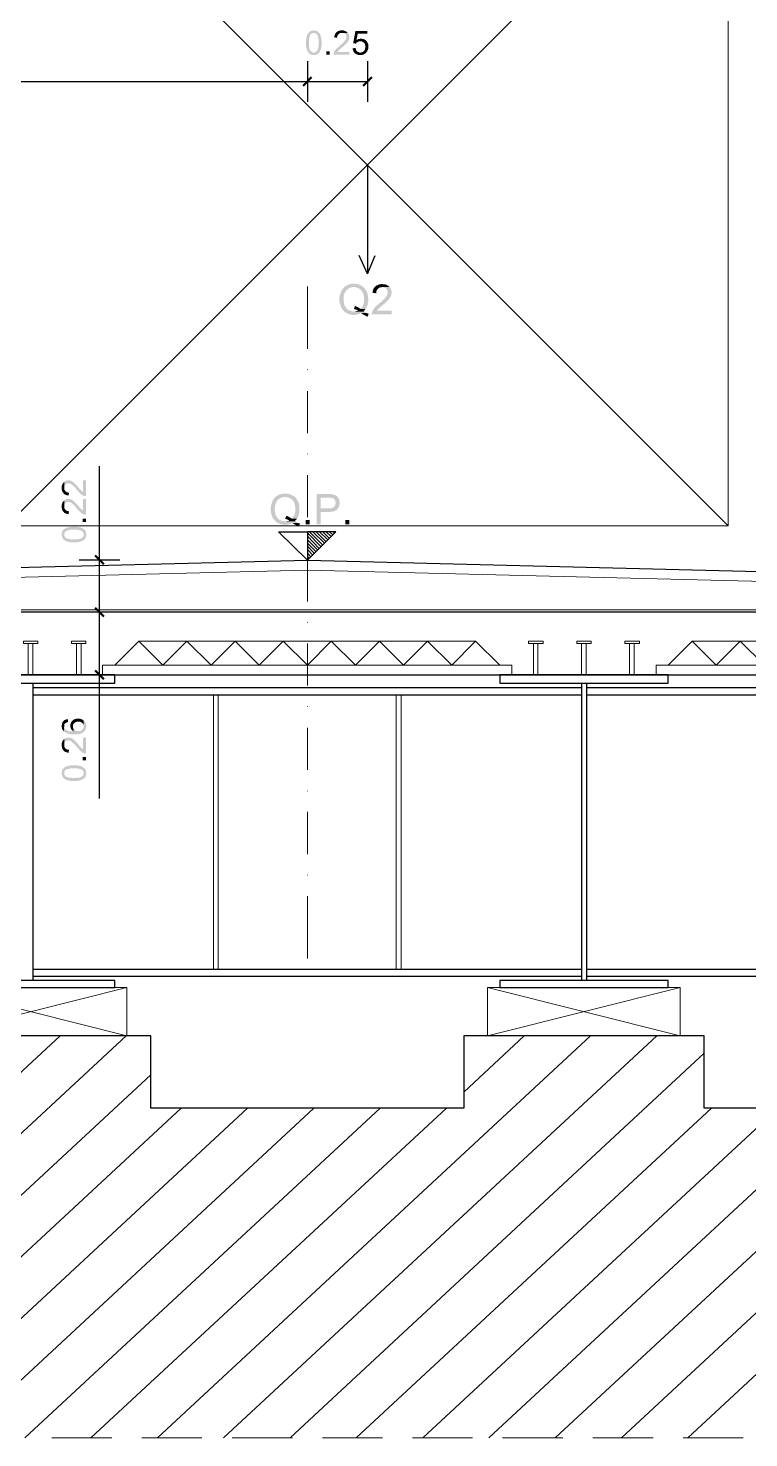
# Model space of a CAD drawing. Header units: millimetres. Extents: x 0.3 to 47.5, y 0.1 to 28.
# Drawn here: x 29.3 to 31.658, y 7.17 to 11.783 of the extents above; entities that cross this region are included whole.
import ezdxf

# ---------------------------------------------------------------- set-up
doc = ezdxf.new("R2010")
doc.units = ezdxf.units.MM
doc.layers.add('PDF _Geometria', color=7, linetype='Continuous')
doc.layers.add('PDF _Riempimenti solidi', color=7, linetype='Continuous')

msp = doc.modelspace()

# ---------------------------------------------------------------- hatches: boundary and pattern name
at = {"layer": 'PDF _Riempimenti solidi', "transparency": 33554559}
for points in [[(30.2167, 11.7674), (30.2158, 11.7657), (30.2142, 11.7641), (30.2133, 11.7624), (30.2125, 11.7599), (30.2117, 11.7582), (30.2117, 11.7574), (30.2108, 11.7557), (30.2108, 11.7541), (30.21, 11.7516), (30.21, 11.7499), (30.2092, 11.7474), (30.2092, 11.7382), (30.2083, 11.7357), (30.2083, 11.7341), (30.2092, 11.7316), (30.2092, 11.7232), (30.21, 11.7216), (30.21, 11.7191), (30.2108, 11.7166), (30.2108, 11.7149), (30.2117, 11.7132), (30.2125, 11.7107), (30.2133, 11.7091), (30.2142, 11.7074), (30.215, 11.7057), (30.2158, 11.7049), (30.2167, 11.7032), (30.2175, 11.7024), (30.2342, 11.7032), (30.2317, 11.7032), (30.2283, 11.7049), (30.2267, 11.7066), (30.225, 11.7074), (30.2233, 11.7099), (30.2225, 11.7107), (30.2208, 11.7141), (30.2208, 11.7157), (30.22, 11.7174), (30.22, 11.7191), (30.2192, 11.7216), (30.2192, 11.7291), (30.2183, 11.7324), (30.2183, 11.7399), (30.2192, 11.7432), (30.2192, 11.7482), (30.22, 11.7499), (30.22, 11.7524), (30.2208, 11.7541), (30.2208, 11.7566), (30.2217, 11.7582), (30.2225, 11.7591), (30.2225, 11.7607), (30.2233, 11.7624), (30.225, 11.7632), (30.2267, 11.7649), (30.2283, 11.7666), (30.23, 11.7666), (30.2325, 11.7674), (30.2342, 11.7674)], [(30.2342, 11.7757), (30.2317, 11.7757), (30.23, 11.7749), (30.2275, 11.7749), (30.2258, 11.7741), (30.2233, 11.7732), (30.2217, 11.7724), (30.22, 11.7707), (30.2183, 11.7691), (30.2167, 11.7674), (30.2375, 11.7674), (30.2392, 11.7666), (30.2408, 11.7657), (30.2425, 11.7649), (30.2442, 11.7632), (30.2458, 11.7616), (30.2458, 11.7607), (30.2467, 11.7599), (30.2475, 11.7582), (30.2475, 11.7566), (30.2483, 11.7549), (30.2483, 11.7532), (30.2492, 11.7516), (30.2492, 11.7491), (30.25, 11.7466), (30.25, 11.7232), (30.2492, 11.7216), (30.2492, 11.7191), (30.2483, 11.7174), (30.2483, 11.7149), (30.2475, 11.7132), (30.2467, 11.7124), (30.2467, 11.7107), (30.2458, 11.7099), (30.245, 11.7091), (30.2417, 11.7057), (30.2383, 11.7041), (30.2367, 11.7032), (30.2342, 11.7032), (30.2175, 11.7024), (30.2192, 11.7007), (30.22, 11.6999), (30.2217, 11.6982), (30.2242, 11.6974), (30.2258, 11.6966), (30.2275, 11.6957), (30.23, 11.6957), (30.2317, 11.6949), (30.235, 11.6949), (30.2367, 11.6957), (30.2417, 11.6957), (30.2433, 11.6966), (30.245, 11.6974), (30.2475, 11.6991), (30.2483, 11.6999), (30.2492, 11.6999), (30.2508, 11.7016), (30.2517, 11.7032), (30.2533, 11.7049), (30.2542, 11.7066), (30.2558, 11.7091), (30.2567, 11.7107), (30.2575, 11.7132), (30.2575, 11.7149), (30.2583, 11.7174), (30.2592, 11.7191), (30.2592, 11.7232), (30.26, 11.7257), (30.26, 11.7441), (30.2592, 11.7466), (30.2592, 11.7507), (30.2583, 11.7524), (30.2583, 11.7541), (30.2575, 11.7557), (30.2567, 11.7582), (30.2567, 11.7599), (30.255, 11.7624), (30.2542, 11.7641), (30.2533, 11.7657), (30.2525, 11.7674), (30.2492, 11.7707), (30.2475, 11.7724), (30.2458, 11.7732), (30.245, 11.7732), (30.2433, 11.7741), (30.2408, 11.7749), (30.2392, 11.7749), (30.2367, 11.7757)], [(30.3458, 11.7674), (30.3267, 11.7674), (30.33, 11.7674), (30.3317, 11.7666), (30.3333, 11.7657), (30.3358, 11.7649), (30.3367, 11.7641), (30.3375, 11.7632), (30.3383, 11.7616), (30.34, 11.7599), (30.3408, 11.7582), (30.3408, 11.7507), (30.34, 11.7482), (30.3392, 11.7466), (30.3383, 11.7441), (30.3367, 11.7424), (30.3358, 11.7416), (30.335, 11.7399), (30.3333, 11.7391), (30.3325, 11.7374), (30.3308, 11.7357), (30.3292, 11.7341), (30.3275, 11.7324), (30.3258, 11.7307), (30.3233, 11.7291), (30.3217, 11.7274), (30.3192, 11.7257), (30.3175, 11.7241), (30.3158, 11.7224), (30.3142, 11.7207), (30.3125, 11.7191), (30.3108, 11.7182), (30.3075, 11.7149), (30.3067, 11.7141), (30.3058, 11.7124), (30.3042, 11.7107), (30.3033, 11.7091), (30.3017, 11.7074), (30.3008, 11.7049), (30.3, 11.7032), (30.2992, 11.7007), (30.2992, 11.6966), (30.3508, 11.6966), (30.3508, 11.7057), (30.3125, 11.7057), (30.3142, 11.7074), (30.315, 11.7091), (30.3167, 11.7107), (30.3175, 11.7116), (30.3183, 11.7124), (30.3217, 11.7157), (30.325, 11.7191), (30.3275, 11.7207), (30.3283, 11.7216), (30.3308, 11.7232), (30.3325, 11.7249), (30.3358, 11.7282), (30.3392, 11.7316), (30.3408, 11.7324), (30.3417, 11.7341), (30.3425, 11.7349), (30.3433, 11.7357), (30.345, 11.7374), (30.3458, 11.7391), (30.3475, 11.7407), (30.3492, 11.7441), (30.3492, 11.7449), (30.35, 11.7474), (30.3508, 11.7491), (30.3508, 11.7582), (30.35, 11.7607), (30.3492, 11.7624), (30.3483, 11.7641), (30.3475, 11.7657)], [(30.3267, 11.7757), (30.3217, 11.7757), (30.32, 11.7749), (30.3175, 11.7749), (30.3158, 11.7741), (30.3133, 11.7732), (30.3117, 11.7724), (30.31, 11.7707), (30.3083, 11.7699), (30.3075, 11.7682), (30.3058, 11.7674), (30.305, 11.7657), (30.3042, 11.7641), (30.3033, 11.7616), (30.3025, 11.7599), (30.3017, 11.7574), (30.3017, 11.7549), (30.3008, 11.7532), (30.3108, 11.7516), (30.3108, 11.7541), (30.3117, 11.7566), (30.3117, 11.7582), (30.3125, 11.7599), (30.3142, 11.7616), (30.315, 11.7632), (30.3158, 11.7641), (30.3183, 11.7657), (30.3217, 11.7674), (30.3458, 11.7674), (30.3425, 11.7707), (30.3408, 11.7716), (30.3392, 11.7732), (30.3375, 11.7741), (30.3358, 11.7741), (30.3333, 11.7749), (30.3317, 11.7757), (30.3292, 11.7757)], [(30.41, 11.7741), (30.3708, 11.7741), (30.3633, 11.7341), (30.3717, 11.7324), (30.3733, 11.7341), (30.3742, 11.7357), (30.3758, 11.7366), (30.3783, 11.7382), (30.3817, 11.7399), (30.3867, 11.7399), (30.4067, 11.7416), (30.405, 11.7432), (30.3742, 11.7441), (30.3783, 11.7649), (30.41, 11.7649)], [(30.3717, 11.7182), (30.3608, 11.7174), (30.3617, 11.7157), (30.3617, 11.7141), (30.3625, 11.7116), (30.3633, 11.7099), (30.3642, 11.7074), (30.3658, 11.7041), (30.3675, 11.7024), (30.3692, 11.7016), (30.37, 11.6999), (30.3717, 11.6991), (30.3733, 11.6982), (30.3758, 11.6974), (30.3775, 11.6966), (30.38, 11.6957), (30.3817, 11.6957), (30.3842, 11.6949), (30.3867, 11.6949), (30.3892, 11.6957), (30.3933, 11.6957), (30.3958, 11.6966), (30.4025, 11.6999), (30.4042, 11.7016), (30.4058, 11.7032), (30.3842, 11.7032), (30.3825, 11.7041), (30.38, 11.7049), (30.3783, 11.7057), (30.3767, 11.7066), (30.3758, 11.7082), (30.3742, 11.7099), (30.3733, 11.7116), (30.3725, 11.7132), (30.3717, 11.7157)], [(30.3892, 11.7491), (30.3883, 11.7491), (30.3858, 11.7482), (30.3842, 11.7482), (30.3817, 11.7474), (30.38, 11.7474), (30.3783, 11.7466), (30.3758, 11.7449), (30.3742, 11.7441), (30.405, 11.7432), (30.4033, 11.7441), (30.4017, 11.7457), (30.3992, 11.7466), (30.3975, 11.7474), (30.3958, 11.7482), (30.3933, 11.7482), (30.3908, 11.7491)], [(30.4067, 11.7416), (30.3867, 11.7399), (30.3917, 11.7399), (30.3933, 11.7391), (30.395, 11.7382), (30.3967, 11.7366), (30.3983, 11.7357), (30.3992, 11.7349), (30.4008, 11.7332), (30.4017, 11.7307), (30.4025, 11.7291), (30.4025, 11.7274), (30.4033, 11.7249), (30.4033, 11.7199), (30.4025, 11.7174), (30.4025, 11.7157), (30.4017, 11.7132), (30.4008, 11.7116), (30.4, 11.7099), (30.3983, 11.7082), (30.3967, 11.7066), (30.395, 11.7057), (30.3925, 11.7041), (30.3908, 11.7041), (30.3883, 11.7032), (30.3867, 11.7032), (30.4058, 11.7032), (30.4075, 11.7049), (30.4083, 11.7066), (30.41, 11.7091), (30.4117, 11.7124), (30.4125, 11.7149), (30.4125, 11.7166), (30.4133, 11.7191), (30.4133, 11.7291), (30.4125, 11.7307), (30.4117, 11.7332), (30.4092, 11.7382), (30.4075, 11.7399)], [(30.3358, 10.9374), (30.3342, 10.9357), (30.3325, 10.9332), (30.33, 10.9316), (30.3283, 10.9291), (30.3275, 10.9274), (30.3258, 10.9249), (30.3242, 10.9224), (30.3225, 10.9174), (30.3217, 10.9149), (30.3208, 10.9124), (30.32, 10.9099), (30.3192, 10.9066), (30.3192, 10.9041), (30.3183, 10.9016), (30.3183, 10.8899), (30.3192, 10.8874), (30.3192, 10.8849), (30.32, 10.8816), (30.3208, 10.8791), (30.3217, 10.8766), (30.3225, 10.8741), (30.3242, 10.8691), (30.3258, 10.8666), (30.3275, 10.8641), (30.3292, 10.8616), (30.3308, 10.8599), (30.3325, 10.8582), (30.3342, 10.8557), (30.3367, 10.8541), (30.3383, 10.8524), (30.3408, 10.8516), (30.3417, 10.8507), (30.3442, 10.8499), (30.3467, 10.8482), (30.3492, 10.8474), (30.3517, 10.8466), (30.3542, 10.8457), (30.3567, 10.8457), (30.36, 10.8449), (30.3717, 10.8449), (30.3742, 10.8457), (30.3767, 10.8466), (30.3792, 10.8466), (30.3825, 10.8474), (30.385, 10.8482), (30.3867, 10.8499), (30.3892, 10.8507), (30.4075, 10.8507), (30.405, 10.8524), (30.4025, 10.8541), (30.4, 10.8557), (30.365, 10.8557), (30.3625, 10.8566), (30.36, 10.8566), (30.3567, 10.8574), (30.3542, 10.8574), (30.3517, 10.8591), (30.35, 10.8599), (30.3475, 10.8607), (30.345, 10.8624), (30.3433, 10.8641), (30.3417, 10.8666), (30.34, 10.8674), (30.3383, 10.8699), (30.3375, 10.8716), (30.3358, 10.8741), (30.335, 10.8757), (30.3333, 10.8807), (30.3333, 10.8841), (30.3325, 10.8866), (30.3325, 10.8899), (30.3317, 10.8924), (30.3317, 10.8991), (30.3325, 10.9016), (30.3325, 10.9074), (30.3333, 10.9107), (30.335, 10.9157), (30.3358, 10.9174), (30.3375, 10.9199), (30.3383, 10.9216), (30.34, 10.9241), (30.3417, 10.9257), (30.3433, 10.9274), (30.3458, 10.9291), (30.3475, 10.9307), (30.35, 10.9316), (30.3525, 10.9332), (30.355, 10.9341), (30.3575, 10.9349), (30.36, 10.9349), (30.3625, 10.9357), (30.3658, 10.9357)], [(30.3658, 10.9466), (30.3592, 10.9466), (30.3558, 10.9457), (30.3533, 10.9457), (30.3508, 10.9449), (30.3483, 10.9441), (30.3458, 10.9432), (30.3433, 10.9416), (30.3408, 10.9407), (30.3408, 10.9399), (30.3383, 10.9391), (30.3358, 10.9374), (30.3658, 10.9357), (30.3675, 10.9357), (30.3708, 10.9349), (30.3733, 10.9349), (30.3758, 10.9341), (30.3783, 10.9332), (30.3808, 10.9316), (30.3833, 10.9307), (30.385, 10.9291), (30.3875, 10.9274), (30.3908, 10.9241), (30.3942, 10.9191), (30.395, 10.9166), (30.3958, 10.9149), (30.3967, 10.9124), (30.3975, 10.9099), (30.3983, 10.9074), (30.3983, 10.9049), (30.3992, 10.9016), (30.3992, 10.8899), (30.3983, 10.8866), (30.3983, 10.8841), (30.3975, 10.8816), (30.3967, 10.8791), (30.395, 10.8741), (30.3933, 10.8716), (30.3925, 10.8699), (30.3908, 10.8682), (30.3892, 10.8657), (30.3875, 10.8641), (30.4042, 10.8641), (30.405, 10.8666), (30.4067, 10.8691), (30.4075, 10.8716), (30.4092, 10.8741), (30.4108, 10.8791), (30.4108, 10.8816), (30.4117, 10.8841), (30.4117, 10.8874), (30.4125, 10.8899), (30.4125, 10.9016), (30.4117, 10.9041), (30.4117, 10.9074), (30.4108, 10.9099), (30.4108, 10.9124), (30.4083, 10.9199), (30.4067, 10.9224), (30.405, 10.9249), (30.4042, 10.9274), (30.4025, 10.9299), (30.4008, 10.9316), (30.3983, 10.9341), (30.395, 10.9374), (30.3925, 10.9391), (30.39, 10.9399), (30.3892, 10.9407), (30.3867, 10.9424), (30.3842, 10.9432), (30.3817, 10.9441), (30.3792, 10.9449), (30.3767, 10.9457), (30.3742, 10.9457), (30.3708, 10.9466), (30.3683, 10.9466)], [(30.4825, 10.9357), (30.4583, 10.9357), (30.4592, 10.9357), (30.4625, 10.9349), (30.465, 10.9341), (30.4675, 10.9332), (30.4692, 10.9324), (30.4717, 10.9307), (30.4733, 10.9282), (30.475, 10.9257), (30.4758, 10.9241), (30.4767, 10.9207), (30.4767, 10.9166), (30.4758, 10.9141), (30.475, 10.9116), (30.4742, 10.9091), (30.4725, 10.9066), (30.4708, 10.9041), (30.47, 10.9024), (30.4683, 10.9007), (30.4675, 10.8991), (30.4642, 10.8957), (30.4617, 10.8941), (30.46, 10.8916), (30.4575, 10.8899), (30.455, 10.8874), (30.4525, 10.8849), (30.4492, 10.8832), (30.4467, 10.8807), (30.445, 10.8791), (30.4425, 10.8774), (30.44, 10.8749), (30.4367, 10.8716), (30.435, 10.8699), (30.4333, 10.8682), (30.4325, 10.8666), (30.4308, 10.8641), (30.4292, 10.8624), (30.4275, 10.8599), (30.4267, 10.8574), (30.4258, 10.8549), (30.425, 10.8524), (30.4242, 10.8491), (30.4242, 10.8466), (30.4892, 10.8466), (30.4892, 10.8582), (30.4408, 10.8582), (30.4425, 10.8607), (30.4442, 10.8624), (30.4458, 10.8649), (30.4467, 10.8657), (30.4483, 10.8666), (30.45, 10.8682), (30.4517, 10.8699), (30.4542, 10.8724), (30.4567, 10.8749), (30.46, 10.8774), (30.4608, 10.8774), (30.4658, 10.8824), (30.4683, 10.8841), (30.4708, 10.8866), (30.4742, 10.8899), (30.4775, 10.8932), (30.4792, 10.8949), (30.4808, 10.8974), (30.4825, 10.8999), (30.4842, 10.9024), (30.4858, 10.9041), (30.4867, 10.9066), (30.4867, 10.9074), (30.4883, 10.9099), (30.4883, 10.9124), (30.4892, 10.9157), (30.4892, 10.9216), (30.4883, 10.9241), (30.4875, 10.9266), (30.4867, 10.9291), (30.4858, 10.9316), (30.4842, 10.9332)], [(30.4583, 10.9457), (30.4558, 10.9457), (30.4525, 10.9449), (30.45, 10.9449), (30.4475, 10.9441), (30.445, 10.9432), (30.4425, 10.9424), (30.44, 10.9407), (30.4383, 10.9399), (30.4358, 10.9382), (30.4325, 10.9349), (30.4317, 10.9324), (30.43, 10.9307), (30.4292, 10.9282), (30.4283, 10.9257), (30.4275, 10.9232), (30.4267, 10.9199), (30.4267, 10.9166), (30.4392, 10.9157), (30.4392, 10.9216), (30.44, 10.9241), (30.4408, 10.9257), (30.4425, 10.9282), (30.4442, 10.9299), (30.4458, 10.9316), (30.4475, 10.9332), (30.45, 10.9341), (30.4525, 10.9349), (30.455, 10.9349), (30.4583, 10.9357), (30.4825, 10.9357), (30.4808, 10.9374), (30.4792, 10.9391), (30.4767, 10.9407), (30.4742, 10.9416), (30.4725, 10.9432), (30.47, 10.9441), (30.4675, 10.9449), (30.4617, 10.9449)], [(30.3692, 10.8741), (30.3658, 10.8641), (30.3667, 10.8641), (30.3692, 10.8632), (30.3717, 10.8624), (30.3742, 10.8616), (30.3767, 10.8599), (30.3792, 10.8591), (30.3767, 10.8574), (30.3742, 10.8574), (30.3708, 10.8566), (30.3683, 10.8557), (30.3658, 10.8557), (30.4, 10.8557), (30.3975, 10.8574), (30.3983, 10.8582), (30.4008, 10.8599), (30.4025, 10.8624), (30.4042, 10.8641), (30.3875, 10.8641), (30.3867, 10.8657), (30.3842, 10.8666), (30.3817, 10.8682), (30.38, 10.8699), (30.3775, 10.8707), (30.375, 10.8716), (30.3717, 10.8732)], [(30.4075, 10.8507), (30.3892, 10.8507), (30.3917, 10.8491), (30.3942, 10.8474), (30.3967, 10.8457), (30.3983, 10.8449), (30.4008, 10.8432), (30.4033, 10.8424), (30.4058, 10.8407), (30.4083, 10.8399), (30.4108, 10.8391), (30.4142, 10.8482), (30.4125, 10.8491), (30.41, 10.8499)], [(29.4092, 10.2791), (29.4092, 10.2741), (29.41, 10.2724), (29.41, 10.2699), (29.4108, 10.2682), (29.4117, 10.2657), (29.4125, 10.2641), (29.4142, 10.2624), (29.415, 10.2607), (29.4167, 10.2599), (29.4175, 10.2582), (29.4208, 10.2566), (29.4233, 10.2557), (29.425, 10.2549), (29.4275, 10.2541), (29.43, 10.2541), (29.4317, 10.2532), (29.4333, 10.2632), (29.4308, 10.2632), (29.4283, 10.2641), (29.4267, 10.2641), (29.425, 10.2649), (29.4233, 10.2666), (29.4217, 10.2674), (29.4208, 10.2691), (29.4192, 10.2707), (29.4175, 10.2741), (29.4175, 10.2982), (29.4158, 10.2966), (29.4142, 10.2949), (29.4133, 10.2932), (29.4117, 10.2916), (29.4108, 10.2899), (29.4108, 10.2882), (29.41, 10.2857), (29.4092, 10.2841), (29.4092, 10.2816)], [(29.4175, 10.2982), (29.4175, 10.2791), (29.4175, 10.2824), (29.4192, 10.2857), (29.42, 10.2882), (29.4208, 10.2899), (29.4217, 10.2899), (29.4233, 10.2907), (29.425, 10.2924), (29.4267, 10.2932), (29.4342, 10.2932), (29.4367, 10.2924), (29.4383, 10.2916), (29.4408, 10.2907), (29.4425, 10.2891), (29.4433, 10.2882), (29.445, 10.2874), (29.4458, 10.2857), (29.4475, 10.2849), (29.4492, 10.2832), (29.4508, 10.2816), (29.4525, 10.2799), (29.4542, 10.2782), (29.4558, 10.2757), (29.4575, 10.2741), (29.4592, 10.2716), (29.4608, 10.2699), (29.4642, 10.2666), (29.4658, 10.2649), (29.4667, 10.2632), (29.4683, 10.2616), (29.47, 10.2599), (29.4708, 10.2591), (29.4725, 10.2582), (29.4742, 10.2566), (29.4758, 10.2557), (29.4775, 10.2541), (29.48, 10.2532), (29.4817, 10.2524), (29.4842, 10.2516), (29.4883, 10.2516), (29.4883, 10.3032), (29.4792, 10.3032), (29.4792, 10.2649), (29.4775, 10.2666), (29.4758, 10.2674), (29.4742, 10.2691), (29.4708, 10.2724), (29.4675, 10.2757), (29.4658, 10.2774), (29.4642, 10.2799), (29.4633, 10.2807), (29.4617, 10.2832), (29.46, 10.2849), (29.4583, 10.2866), (29.4567, 10.2882), (29.4533, 10.2916), (29.4525, 10.2932), (29.4508, 10.2941), (29.45, 10.2949), (29.4492, 10.2957), (29.4475, 10.2974), (29.4458, 10.2982), (29.4442, 10.2999), (29.4408, 10.3016), (29.44, 10.3016), (29.4375, 10.3024), (29.4358, 10.3032), (29.4267, 10.3032), (29.4242, 10.3024), (29.4225, 10.3016), (29.4208, 10.3007), (29.4192, 10.2999)], [(29.4175, 10.2374), (29.4175, 10.2182), (29.4175, 10.2216), (29.4192, 10.2249), (29.42, 10.2274), (29.4208, 10.2291), (29.4217, 10.2291), (29.4233, 10.2299), (29.425, 10.2316), (29.4267, 10.2324), (29.4342, 10.2324), (29.4367, 10.2316), (29.4383, 10.2307), (29.4408, 10.2299), (29.4425, 10.2282), (29.4433, 10.2274), (29.445, 10.2266), (29.4458, 10.2249), (29.4475, 10.2241), (29.4492, 10.2224), (29.4508, 10.2207), (29.4525, 10.2191), (29.4542, 10.2174), (29.4558, 10.2149), (29.4575, 10.2132), (29.4592, 10.2107), (29.4608, 10.2091), (29.4642, 10.2057), (29.4658, 10.2041), (29.4667, 10.2024), (29.4683, 10.2007), (29.47, 10.1991), (29.4708, 10.1982), (29.4725, 10.1974), (29.4742, 10.1957), (29.4758, 10.1949), (29.4775, 10.1932), (29.48, 10.1924), (29.4817, 10.1916), (29.4842, 10.1907), (29.4883, 10.1907), (29.4883, 10.2424), (29.4792, 10.2424), (29.4792, 10.2041), (29.4775, 10.2057), (29.4758, 10.2066), (29.4742, 10.2082), (29.4708, 10.2116), (29.4675, 10.2149), (29.4658, 10.2166), (29.4642, 10.2191), (29.4633, 10.2199), (29.4617, 10.2224), (29.46, 10.2241), (29.4567, 10.2274), (29.4533, 10.2307), (29.4525, 10.2324), (29.4508, 10.2332), (29.45, 10.2341), (29.4492, 10.2349), (29.4475, 10.2366), (29.4458, 10.2374), (29.4442, 10.2391), (29.4408, 10.2407), (29.44, 10.2407), (29.4375, 10.2416), (29.4358, 10.2424), (29.4267, 10.2424), (29.4242, 10.2416), (29.4225, 10.2407), (29.4208, 10.2399), (29.4192, 10.2391)], [(30.1108, 10.2507), (30.1092, 10.2491), (30.1075, 10.2466), (30.105, 10.2449), (30.1033, 10.2424), (30.1025, 10.2407), (30.1008, 10.2382), (30.0992, 10.2357), (30.0983, 10.2332), (30.0958, 10.2257), (30.095, 10.2232), (30.0942, 10.2199), (30.0942, 10.2174), (30.0933, 10.2149), (30.0933, 10.2032), (30.0942, 10.2007), (30.0942, 10.1982), (30.095, 10.1949), (30.0958, 10.1924), (30.0992, 10.1824), (30.1008, 10.1799), (30.1025, 10.1774), (30.1042, 10.1749), (30.1058, 10.1732), (30.1075, 10.1716), (30.1092, 10.1691), (30.1117, 10.1674), (30.1133, 10.1657), (30.1158, 10.1649), (30.1167, 10.1641), (30.1192, 10.1632), (30.1217, 10.1616), (30.1242, 10.1607), (30.1267, 10.1599), (30.1292, 10.1591), (30.1317, 10.1591), (30.135, 10.1582), (30.1467, 10.1582), (30.1517, 10.1599), (30.1542, 10.1599), (30.1575, 10.1607), (30.16, 10.1616), (30.1617, 10.1632), (30.1642, 10.1641), (30.1825, 10.1641), (30.18, 10.1657), (30.175, 10.1691), (30.14, 10.1691), (30.1375, 10.1699), (30.135, 10.1699), (30.1317, 10.1707), (30.1292, 10.1707), (30.1267, 10.1724), (30.125, 10.1732), (30.1225, 10.1741), (30.12, 10.1757), (30.1183, 10.1774), (30.1167, 10.1799), (30.115, 10.1807), (30.1133, 10.1832), (30.1125, 10.1849), (30.1108, 10.1874), (30.11, 10.1891), (30.1092, 10.1916), (30.1083, 10.1941), (30.1083, 10.1974), (30.1075, 10.1999), (30.1075, 10.2032), (30.1067, 10.2057), (30.1067, 10.2124), (30.1075, 10.2149), (30.1075, 10.2207), (30.1083, 10.2241), (30.1092, 10.2266), (30.11, 10.2291), (30.1108, 10.2307), (30.1125, 10.2332), (30.1133, 10.2349), (30.115, 10.2374), (30.1167, 10.2391), (30.1183, 10.2407), (30.1208, 10.2424), (30.1225, 10.2441), (30.125, 10.2449), (30.1275, 10.2466), (30.1325, 10.2482), (30.135, 10.2482), (30.1375, 10.2491), (30.1408, 10.2491)], [(30.1408, 10.2599), (30.1342, 10.2599), (30.1308, 10.2591), (30.1283, 10.2591), (30.1258, 10.2582), (30.1233, 10.2574), (30.1208, 10.2566), (30.1183, 10.2549), (30.1158, 10.2541), (30.1158, 10.2532), (30.1133, 10.2524), (30.1108, 10.2507), (30.1408, 10.2491), (30.1425, 10.2491), (30.1458, 10.2482), (30.1483, 10.2482), (30.1533, 10.2466), (30.1558, 10.2449), (30.1583, 10.2441), (30.16, 10.2424), (30.1625, 10.2407), (30.1642, 10.2391), (30.1658, 10.2374), (30.1675, 10.2349), (30.1692, 10.2324), (30.17, 10.2299), (30.1708, 10.2282), (30.1717, 10.2257), (30.1725, 10.2232), (30.1733, 10.2207), (30.1733, 10.2182), (30.1742, 10.2149), (30.1742, 10.2032), (30.1733, 10.1999), (30.1733, 10.1974), (30.1725, 10.1949), (30.1717, 10.1924), (30.17, 10.1874), (30.1683, 10.1849), (30.1675, 10.1832), (30.1658, 10.1816), (30.1642, 10.1791), (30.1625, 10.1774), (30.1792, 10.1774), (30.18, 10.1799), (30.1817, 10.1824), (30.1825, 10.1849), (30.1842, 10.1874), (30.185, 10.1899), (30.1858, 10.1924), (30.1858, 10.1949), (30.1867, 10.1974), (30.1867, 10.2007), (30.1875, 10.2032), (30.1875, 10.2149), (30.1867, 10.2174), (30.1867, 10.2207), (30.1858, 10.2232), (30.1858, 10.2257), (30.185, 10.2282), (30.1833, 10.2332), (30.1817, 10.2357), (30.18, 10.2382), (30.1792, 10.2407), (30.1775, 10.2432), (30.1758, 10.2449), (30.1733, 10.2474), (30.1717, 10.2491), (30.17, 10.2507), (30.1675, 10.2524), (30.165, 10.2532), (30.1642, 10.2541), (30.1617, 10.2557), (30.1592, 10.2566), (30.1567, 10.2574), (30.1542, 10.2582), (30.1517, 10.2591), (30.1492, 10.2591), (30.1458, 10.2599), (30.1433, 10.2599)], [(30.2808, 10.2582), (30.2442, 10.2582), (30.2442, 10.1599), (30.2567, 10.1599), (30.2567, 10.1999), (30.2875, 10.1999), (30.2908, 10.2007), (30.2942, 10.2007), (30.2967, 10.2016), (30.2992, 10.2016), (30.3017, 10.2024), (30.3042, 10.2041), (30.3058, 10.2049), (30.3083, 10.2057), (30.31, 10.2074), (30.3108, 10.2082), (30.3125, 10.2099), (30.2567, 10.2116), (30.2567, 10.2466), (30.2825, 10.2466), (30.3142, 10.2474), (30.3117, 10.2491), (30.31, 10.2516), (30.3083, 10.2532), (30.3067, 10.2541), (30.3042, 10.2549), (30.3017, 10.2557), (30.2992, 10.2566), (30.2958, 10.2574), (30.295, 10.2574), (30.2925, 10.2582), (30.2842, 10.2582)], [(30.3142, 10.2474), (30.2825, 10.2466), (30.2925, 10.2466), (30.2942, 10.2457), (30.2967, 10.2449), (30.2983, 10.2441), (30.3008, 10.2424), (30.3025, 10.2399), (30.3042, 10.2374), (30.305, 10.2349), (30.3058, 10.2324), (30.3058, 10.2282), (30.305, 10.2249), (30.3042, 10.2224), (30.3033, 10.2199), (30.3017, 10.2182), (30.3, 10.2166), (30.2983, 10.2149), (30.2967, 10.2141), (30.2942, 10.2132), (30.2917, 10.2124), (30.2892, 10.2116), (30.2567, 10.2116), (30.3125, 10.2099), (30.3142, 10.2124), (30.315, 10.2141), (30.3167, 10.2166), (30.3175, 10.2191), (30.3183, 10.2216), (30.3183, 10.2241), (30.3192, 10.2274), (30.3192, 10.2332), (30.3183, 10.2357), (30.3183, 10.2382), (30.3175, 10.2407), (30.3158, 10.2432), (30.315, 10.2449)], [(29.4092, 10.2182), (29.4092, 10.2132), (29.41, 10.2116), (29.41, 10.2091), (29.4108, 10.2074), (29.4117, 10.2049), (29.4125, 10.2032), (29.4142, 10.2016), (29.415, 10.1999), (29.4167, 10.1991), (29.4175, 10.1974), (29.4192, 10.1966), (29.4208, 10.1957), (29.4233, 10.1949), (29.425, 10.1941), (29.4275, 10.1932), (29.43, 10.1932), (29.4317, 10.1924), (29.4333, 10.2024), (29.4308, 10.2024), (29.4283, 10.2032), (29.4267, 10.2032), (29.425, 10.2041), (29.4233, 10.2057), (29.4217, 10.2066), (29.4208, 10.2082), (29.4192, 10.2099), (29.4175, 10.2132), (29.4175, 10.2374), (29.4158, 10.2357), (29.4142, 10.2341), (29.4133, 10.2324), (29.4117, 10.2307), (29.4108, 10.2291), (29.4108, 10.2274), (29.41, 10.2249), (29.4092, 10.2232), (29.4092, 10.2207)], [(29.4092, 10.1257), (29.4092, 10.1232), (29.41, 10.1216), (29.41, 10.1191), (29.4108, 10.1174), (29.4117, 10.1149), (29.4125, 10.1132), (29.4142, 10.1116), (29.4158, 10.1099), (29.4175, 10.1082), (29.4175, 10.1291), (29.4192, 10.1324), (29.42, 10.1341), (29.4217, 10.1357), (29.4233, 10.1374), (29.4242, 10.1374), (29.425, 10.1382), (29.4267, 10.1391), (29.4283, 10.1391), (29.43, 10.1399), (29.4317, 10.1399), (29.4333, 10.1407), (29.4358, 10.1407), (29.4383, 10.1416), (29.4617, 10.1416), (29.4633, 10.1407), (29.4658, 10.1407), (29.4675, 10.1399), (29.47, 10.1399), (29.4717, 10.1391), (29.4725, 10.1382), (29.4742, 10.1382), (29.475, 10.1374), (29.4758, 10.1366), (29.4775, 10.1349), (29.4792, 10.1332), (29.4817, 10.1282), (29.4817, 10.1257), (29.4825, 10.1091), (29.4842, 10.1107), (29.485, 10.1116), (29.4867, 10.1132), (29.4875, 10.1157), (29.4883, 10.1174), (29.4892, 10.1191), (29.4892, 10.1216), (29.49, 10.1232), (29.49, 10.1266), (29.4892, 10.1282), (29.4892, 10.1332), (29.4883, 10.1349), (29.4875, 10.1366), (29.4858, 10.1391), (29.485, 10.1399), (29.485, 10.1407), (29.4833, 10.1424), (29.4817, 10.1432), (29.48, 10.1449), (29.4783, 10.1457), (29.4758, 10.1474), (29.4742, 10.1482), (29.4717, 10.1491), (29.47, 10.1491), (29.4675, 10.1499), (29.4658, 10.1507), (29.4617, 10.1507), (29.4592, 10.1516), (29.4408, 10.1516), (29.4383, 10.1507), (29.4342, 10.1507), (29.4325, 10.1499), (29.4308, 10.1499), (29.4292, 10.1491), (29.4267, 10.1482), (29.425, 10.1482), (29.4225, 10.1466), (29.4192, 10.1449), (29.4175, 10.1441), (29.4158, 10.1424), (29.4142, 10.1407), (29.4125, 10.1391), (29.4117, 10.1374), (29.4117, 10.1366), (29.4108, 10.1349), (29.41, 10.1324), (29.41, 10.1307), (29.4092, 10.1282)], [(30.1442, 10.1874), (30.1408, 10.1774), (30.1417, 10.1774), (30.1442, 10.1766), (30.1467, 10.1757), (30.1492, 10.1749), (30.1517, 10.1732), (30.1542, 10.1724), (30.1517, 10.1707), (30.1492, 10.1707), (30.1458, 10.1699), (30.1433, 10.1691), (30.1408, 10.1691), (30.175, 10.1691), (30.1725, 10.1707), (30.1733, 10.1716), (30.1758, 10.1732), (30.1775, 10.1757), (30.1792, 10.1774), (30.1625, 10.1774), (30.1617, 10.1791), (30.1592, 10.1799), (30.1567, 10.1816), (30.155, 10.1832), (30.1525, 10.1841), (30.15, 10.1849), (30.1467, 10.1866)], [(30.1825, 10.1641), (30.1642, 10.1641), (30.1667, 10.1624), (30.1692, 10.1607), (30.1717, 10.1591), (30.1733, 10.1582), (30.1758, 10.1566), (30.1783, 10.1557), (30.1808, 10.1541), (30.1858, 10.1524), (30.1892, 10.1616), (30.1875, 10.1624), (30.185, 10.1632)], [(29.4175, 10.1082), (29.4192, 10.1074), (29.4208, 10.1057), (29.4225, 10.1049), (29.425, 10.1041), (29.4267, 10.1032), (29.4275, 10.1032), (29.4292, 10.1024), (29.4308, 10.1024), (29.4333, 10.1016), (29.435, 10.1016), (29.4375, 10.1007), (29.4467, 10.1007), (29.4492, 10.0999), (29.4508, 10.0999), (29.4533, 10.1007), (29.4617, 10.1007), (29.4633, 10.1016), (29.4658, 10.1016), (29.4683, 10.1024), (29.47, 10.1024), (29.4717, 10.1032), (29.4742, 10.1041), (29.4775, 10.1057), (29.4792, 10.1066), (29.48, 10.1074), (29.4817, 10.1082), (29.4825, 10.1091), (29.4817, 10.1257), (29.4817, 10.1232), (29.48, 10.1199), (29.4783, 10.1182), (29.4775, 10.1166), (29.475, 10.1149), (29.4742, 10.1141), (29.4708, 10.1124), (29.4692, 10.1124), (29.4675, 10.1116), (29.4658, 10.1116), (29.4633, 10.1107), (29.4558, 10.1107), (29.4525, 10.1099), (29.445, 10.1099), (29.4417, 10.1107), (29.4367, 10.1107), (29.435, 10.1116), (29.4325, 10.1116), (29.4308, 10.1124), (29.4283, 10.1124), (29.4267, 10.1132), (29.4258, 10.1141), (29.4242, 10.1141), (29.4225, 10.1149), (29.4217, 10.1166), (29.42, 10.1182), (29.4183, 10.1199), (29.4175, 10.1216), (29.4175, 10.1257)], [(29.4092, 9.4999), (29.4092, 9.4966), (29.41, 9.4941), (29.41, 9.4916), (29.4108, 9.4899), (29.4117, 9.4882), (29.4125, 9.4866), (29.4142, 9.4849), (29.415, 9.4832), (29.4167, 9.4816), (29.4175, 9.4991), (29.4175, 9.5032), (29.4183, 9.5057), (29.42, 9.5074), (29.4217, 9.5091), (29.4233, 9.5099), (29.425, 9.5107), (29.4275, 9.5116), (29.43, 9.5124), (29.4292, 9.5224), (29.4275, 9.5216), (29.425, 9.5216), (29.4233, 9.5207), (29.4208, 9.5199), (29.4192, 9.5191), (29.4175, 9.5182), (29.4158, 9.5166), (29.4142, 9.5149), (29.4133, 9.5141), (29.4125, 9.5124), (29.4117, 9.5107), (29.4108, 9.5082), (29.41, 9.5066), (29.41, 9.5041), (29.4092, 9.5024)], [(29.4167, 9.4816), (29.4183, 9.4799), (29.42, 9.4791), (29.4208, 9.4782), (29.4225, 9.4774), (29.4258, 9.4757), (29.4283, 9.4749), (29.43, 9.4741), (29.4317, 9.4732), (29.4342, 9.4732), (29.4358, 9.4724), (29.4408, 9.4724), (29.4433, 9.4716), (29.46, 9.4716), (29.4625, 9.4724), (29.465, 9.4724), (29.4675, 9.4732), (29.4692, 9.4732), (29.4717, 9.4741), (29.4733, 9.4749), (29.475, 9.4757), (29.4767, 9.4766), (29.4783, 9.4774), (29.4792, 9.4782), (29.4808, 9.4791), (29.4817, 9.4799), (29.4833, 9.4816), (29.4842, 9.4832), (29.4858, 9.4849), (29.4883, 9.4899), (29.4892, 9.4924), (29.4892, 9.4941), (29.49, 9.4966), (29.49, 9.4991), (29.4892, 9.5016), (29.4892, 9.5057), (29.4883, 9.5074), (29.4875, 9.5099), (29.4867, 9.5116), (29.4858, 9.5116), (29.485, 9.5132), (29.4817, 9.5166), (29.4817, 9.4966), (29.4808, 9.4949), (29.48, 9.4924), (29.4792, 9.4907), (29.4792, 9.4899), (29.4775, 9.4882), (29.4758, 9.4874), (29.4742, 9.4857), (29.4725, 9.4849), (29.4717, 9.4841), (29.4692, 9.4832), (29.4675, 9.4832), (29.465, 9.4824), (29.4625, 9.4824), (29.46, 9.4832), (29.4575, 9.4832), (29.4558, 9.4841), (29.4542, 9.4849), (29.4517, 9.4857), (29.4508, 9.4874), (29.4492, 9.4882), (29.4483, 9.4899), (29.4475, 9.4816), (29.4367, 9.4816), (29.435, 9.4824), (29.4325, 9.4824), (29.4292, 9.4841), (29.4283, 9.4849), (29.4258, 9.4857), (29.4242, 9.4866), (29.4225, 9.4882), (29.4208, 9.4899), (29.42, 9.4907), (29.4183, 9.4932), (29.4175, 9.4949), (29.4175, 9.4991)], [(29.4375, 9.4999), (29.4375, 9.4957), (29.4383, 9.4941), (29.4392, 9.4916), (29.44, 9.4899), (29.44, 9.4891), (29.4417, 9.4874), (29.4425, 9.4857), (29.4442, 9.4841), (29.4458, 9.4824), (29.4475, 9.4816), (29.4483, 9.4899), (29.4467, 9.4924), (29.4467, 9.4941), (29.4458, 9.4957), (29.4458, 9.4982), (29.4442, 9.5166), (29.4433, 9.5157), (29.4417, 9.5141), (29.4408, 9.5124), (29.44, 9.5107), (29.4392, 9.5082), (29.4375, 9.5049), (29.4375, 9.5024)], [(29.4442, 9.5166), (29.4458, 9.4982), (29.4458, 9.5024), (29.4467, 9.5041), (29.4475, 9.5057), (29.4492, 9.5074), (29.4508, 9.5091), (29.4508, 9.5099), (29.4525, 9.5107), (29.4542, 9.5116), (29.4567, 9.5124), (29.4583, 9.5132), (29.47, 9.5132), (29.4717, 9.5124), (29.4733, 9.5116), (29.475, 9.5107), (29.4767, 9.5091), (29.4775, 9.5082), (29.4792, 9.5066), (29.4808, 9.5032), (29.4817, 9.5007), (29.4817, 9.4991), (29.4817, 9.5166), (29.48, 9.5182), (29.4783, 9.5191), (29.4767, 9.5207), (29.4758, 9.5207), (29.4733, 9.5216), (29.4717, 9.5224), (29.4692, 9.5232), (29.4575, 9.5232), (29.455, 9.5224), (29.4533, 9.5224), (29.4508, 9.5216), (29.4492, 9.5207), (29.4475, 9.5191), (29.4458, 9.5182)], [(29.4175, 9.4566), (29.4175, 9.4374), (29.4175, 9.4407), (29.4192, 9.4441), (29.42, 9.4466), (29.4208, 9.4482), (29.4217, 9.4482), (29.4233, 9.4491), (29.425, 9.4507), (29.4267, 9.4516), (29.4342, 9.4516), (29.4367, 9.4507), (29.4383, 9.4499), (29.4408, 9.4491), (29.4425, 9.4474), (29.4433, 9.4466), (29.445, 9.4457), (29.4458, 9.4441), (29.4475, 9.4432), (29.4492, 9.4416), (29.4508, 9.4399), (29.4525, 9.4382), (29.4542, 9.4366), (29.4558, 9.4341), (29.4575, 9.4324), (29.4592, 9.4299), (29.4608, 9.4282), (29.4642, 9.4249), (29.4658, 9.4232), (29.4667, 9.4216), (29.4683, 9.4199), (29.47, 9.4182), (29.4708, 9.4174), (29.4725, 9.4166), (29.4742, 9.4149), (29.4758, 9.4141), (29.4775, 9.4124), (29.48, 9.4116), (29.4817, 9.4107), (29.4842, 9.4099), (29.4883, 9.4099), (29.4883, 9.4616), (29.4792, 9.4616), (29.4792, 9.4232), (29.4775, 9.4249), (29.4758, 9.4257), (29.4742, 9.4274), (29.4733, 9.4282), (29.4725, 9.4291), (29.4708, 9.4307), (29.4675, 9.4341), (29.4658, 9.4357), (29.4642, 9.4382), (29.4633, 9.4391), (29.4617, 9.4416), (29.46, 9.4432), (29.4567, 9.4466), (29.455, 9.4482), (29.4533, 9.4499), (29.4525, 9.4516), (29.4508, 9.4524), (29.45, 9.4532), (29.4492, 9.4541), (29.4475, 9.4557), (29.4458, 9.4566), (29.4442, 9.4582), (29.4425, 9.4591), (29.4408, 9.4599), (29.44, 9.4599), (29.4375, 9.4607), (29.4358, 9.4616), (29.4267, 9.4616), (29.4242, 9.4607), (29.4225, 9.4599), (29.4192, 9.4582)], [(29.4092, 9.4374), (29.4092, 9.4324), (29.41, 9.4307), (29.41, 9.4282), (29.4108, 9.4266), (29.4117, 9.4241), (29.4125, 9.4224), (29.4142, 9.4207), (29.415, 9.4191), (29.4167, 9.4182), (29.4175, 9.4166), (29.4192, 9.4157), (29.4208, 9.4149), (29.4233, 9.4141), (29.425, 9.4132), (29.4275, 9.4124), (29.43, 9.4124), (29.4317, 9.4116), (29.4333, 9.4216), (29.4308, 9.4216), (29.4283, 9.4224), (29.4267, 9.4224), (29.425, 9.4232), (29.4233, 9.4249), (29.4217, 9.4257), (29.4208, 9.4274), (29.4192, 9.4291), (29.4175, 9.4324), (29.4175, 9.4566), (29.4158, 9.4549), (29.4142, 9.4532), (29.4133, 9.4516), (29.4117, 9.4499), (29.4108, 9.4482), (29.4108, 9.4466), (29.41, 9.4441), (29.4092, 9.4424), (29.4092, 9.4399)], [(29.4092, 9.3449), (29.4092, 9.3424), (29.41, 9.3407), (29.41, 9.3382), (29.4108, 9.3366), (29.4117, 9.3341), (29.4125, 9.3324), (29.4142, 9.3307), (29.4158, 9.3291), (29.4175, 9.3274), (29.4175, 9.3482), (29.4192, 9.3516), (29.42, 9.3532), (29.4217, 9.3549), (29.4233, 9.3566), (29.4242, 9.3566), (29.425, 9.3574), (29.4267, 9.3582), (29.4283, 9.3582), (29.43, 9.3591), (29.4317, 9.3591), (29.4333, 9.3599), (29.4358, 9.3599), (29.4383, 9.3607), (29.4617, 9.3607), (29.4633, 9.3599), (29.4658, 9.3599), (29.4675, 9.3591), (29.47, 9.3591), (29.4717, 9.3582), (29.4725, 9.3574), (29.4742, 9.3574), (29.475, 9.3566), (29.4758, 9.3557), (29.4775, 9.3541), (29.4792, 9.3524), (29.4817, 9.3474), (29.4817, 9.3449), (29.4825, 9.3282), (29.4842, 9.3299), (29.485, 9.3307), (29.4867, 9.3324), (29.4875, 9.3349), (29.4883, 9.3366), (29.4892, 9.3382), (29.4892, 9.3407), (29.49, 9.3424), (29.49, 9.3457), (29.4892, 9.3474), (29.4892, 9.3524), (29.4883, 9.3541), (29.4875, 9.3557), (29.4858, 9.3582), (29.485, 9.3591), (29.485, 9.3599), (29.4833, 9.3616), (29.4817, 9.3624), (29.48, 9.3641), (29.4783, 9.3649), (29.4758, 9.3666), (29.4742, 9.3674), (29.4717, 9.3682), (29.47, 9.3682), (29.4675, 9.3691), (29.4658, 9.3699), (29.4617, 9.3699), (29.4592, 9.3707), (29.4408, 9.3707), (29.4383, 9.3699), (29.4342, 9.3699), (29.4325, 9.3691), (29.4308, 9.3691), (29.4292, 9.3682), (29.4267, 9.3674), (29.425, 9.3674), (29.4225, 9.3657), (29.4192, 9.3641), (29.4175, 9.3632), (29.4158, 9.3616), (29.4142, 9.3599), (29.4125, 9.3582), (29.4117, 9.3566), (29.4117, 9.3557), (29.4108, 9.3541), (29.41, 9.3516), (29.41, 9.3499), (29.4092, 9.3474)], [(29.4175, 9.3274), (29.4192, 9.3266), (29.4208, 9.3249), (29.4225, 9.3241), (29.425, 9.3232), (29.4267, 9.3224), (29.4275, 9.3224), (29.4292, 9.3216), (29.4308, 9.3216), (29.4333, 9.3207), (29.435, 9.3207), (29.4375, 9.3199), (29.4467, 9.3199), (29.4492, 9.3191), (29.4508, 9.3191), (29.4533, 9.3199), (29.4617, 9.3199), (29.4633, 9.3207), (29.4658, 9.3207), (29.4683, 9.3216), (29.47, 9.3216), (29.4717, 9.3224), (29.4742, 9.3232), (29.4758, 9.3241), (29.4775, 9.3249), (29.4792, 9.3257), (29.48, 9.3266), (29.4817, 9.3274), (29.4825, 9.3282), (29.4817, 9.3449), (29.4817, 9.3424), (29.48, 9.3391), (29.4783, 9.3374), (29.4775, 9.3357), (29.475, 9.3341), (29.4742, 9.3332), (29.4708, 9.3316), (29.4692, 9.3316), (29.4675, 9.3307), (29.4658, 9.3307), (29.4633, 9.3299), (29.4558, 9.3299), (29.4525, 9.3291), (29.445, 9.3291), (29.4417, 9.3299), (29.4367, 9.3299), (29.435, 9.3307), (29.4325, 9.3307), (29.4308, 9.3316), (29.4283, 9.3316), (29.4267, 9.3324), (29.4258, 9.3332), (29.4242, 9.3332), (29.4225, 9.3341), (29.4217, 9.3357), (29.42, 9.3374), (29.4183, 9.3391), (29.4175, 9.3407), (29.4175, 9.3449)]]:
    msp.add_hatch(color=256, dxfattribs=at).paths.add_polyline_path(points)

# ---------------------------------------------------------------- linework, layer by layer
at = {"layer": 'PDF _Geometria', "lineweight": 9}
for points in [[(26.8667, 10.1549), (29.2283, 12.5174), (31.5908, 10.1549)], [(31.5908, 12.5174), (29.2283, 10.1549), (26.8667, 12.5174)], [(29.2283, 12.5174), (31.5908, 12.5174), (31.5908, 10.1549), (29.2283, 10.1549)], [(30.2133, 10.9374), (30.2133, 10.7332)], [(30.2133, 10.6649), (30.2133, 10.6657)], [(30.2133, 10.5957), (30.2133, 10.4582)], [(30.2133, 10.3891), (30.2133, 10.3899)], [(30.2133, 10.3199), (30.2133, 10.1824)], [(30.2133, 10.1132), (30.2133, 10.1141)], [(30.2133, 10.0449), (30.2133, 9.9066)], [(33.56, 9.9266), (30.2133, 10.0099), (26.8667, 9.9266)], [(26.8667, 9.8791), (33.56, 9.8791)], [(30.2133, 9.8382), (30.2133, 9.8391)], [(29.3, 9.6666), (29.3, 9.7691)], [(29.315, 9.6666), (29.315, 9.7691)], [(29.4575, 9.6666), (29.4575, 9.7691)], [(29.4725, 9.6666), (29.4725, 9.7691)], [(29.5833, 9.6982), (29.6617, 9.7774), (29.7408, 9.6982), (29.8192, 9.7774), (29.8983, 9.6982), (29.9767, 9.7774), (30.0558, 9.6982), (30.1342, 9.7774), (30.2133, 9.6982), (30.2917, 9.7774), (30.3708, 9.6982), (30.4492, 9.7774), (30.5283, 9.6982), (30.6067, 9.7774), (30.6858, 9.6982), (30.7642, 9.7774), (30.8433, 9.6982)], [(29.6617, 9.7774), (30.7642, 9.7774)], [(30.2133, 9.7691), (30.2133, 9.6316)], [(30.9533, 9.6666), (30.9533, 9.7691)], [(30.9683, 9.6666), (30.9683, 9.7691)], [(31.1108, 9.6666), (31.1108, 9.7691)], [(31.1258, 9.6666), (31.1258, 9.7691)], [(31.2683, 9.6666), (31.2683, 9.7691)], [(31.2833, 9.6666), (31.2833, 9.7691)], [(31.3942, 9.6982), (31.4725, 9.7774), (31.5517, 9.6982), (31.63, 9.7774), (31.7092, 9.6982), (31.7875, 9.7774), (31.8667, 9.6982), (31.945, 9.7774), (32.0242, 9.6982), (32.1025, 9.7774), (32.1817, 9.6982), (32.26, 9.7774), (32.3392, 9.6982), (32.4175, 9.7774), (32.4967, 9.6982), (32.575, 9.7774), (32.6542, 9.6982)], [(31.4725, 9.7774), (32.575, 9.7774)], [(29.5433, 9.6666), (29.5433, 9.6982), (30.8825, 9.6982), (30.8825, 9.6666)], [(31.355, 9.6666), (31.355, 9.6982), (32.6933, 9.6982), (32.6933, 9.6666)], [(29.9058, 9.6016), (29.9058, 8.7041)], [(29.9217, 9.6016), (29.9217, 8.7041)], [(30.5042, 9.6016), (30.5042, 8.7041)], [(30.52, 9.6016), (30.52, 8.7041)], [(30.2133, 9.5624), (30.2133, 9.5632)], [(30.2133, 9.4932), (30.2133, 9.3557)], [(30.2133, 9.2866), (30.2133, 9.2874)], [(30.2133, 9.2182), (30.2133, 9.0799)], [(30.2133, 9.0116), (30.2133, 9.0124)], [(30.2133, 8.9424), (30.2133, 8.7382)], [(28.9925, 8.6432), (29.6225, 8.4857), (29.6225, 8.6432), (28.9925, 8.6432), (28.9925, 8.4857), (29.6225, 8.6432)], [(31.4333, 8.6432), (31.4333, 8.4857), (30.8033, 8.6432), (31.4333, 8.6432), (30.8033, 8.4857), (30.8033, 8.6432)], [(27.9858, 7.1699), (29.4042, 8.4857)], [(28.2033, 7.1699), (29.6208, 8.4857)], [(29.7225, 7.1699), (31.14, 8.4857)], [(29.9392, 7.1699), (31.3575, 8.4857)], [(30.725, 8.3016), (30.9233, 8.4857)], [(31.4592, 7.1699), (32.8767, 8.4857)], [(30.1567, 7.1699), (31.5125, 8.4282)], [(28.42, 7.1699), (29.7008, 8.3582)], [(28.6375, 7.1699), (29.8008, 8.2491)], [(28.8542, 7.1699), (30.0175, 8.2491)], [(29.0717, 7.1699), (30.235, 8.2491)], [(29.2883, 7.1699), (30.4517, 8.2491)], [(29.505, 7.1699), (30.6692, 8.2491)], [(30.3733, 7.1699), (31.5367, 8.2491)], [(30.5908, 7.1699), (31.7542, 8.2491)], [(30.8075, 7.1699), (31.9708, 8.2491)], [(31.025, 7.1699), (32.1883, 8.2491)], [(31.2417, 7.1699), (32.405, 8.2491)], [(29.3767, 7.1699), (29.5733, 7.1699)], [(29.6717, 7.1699), (29.8683, 7.1699)], [(29.9667, 7.1699), (30.1642, 7.1699)], [(30.2625, 7.1699), (30.4592, 7.1699)], [(30.5575, 7.1699), (30.7542, 7.1699)], [(30.8525, 7.1699), (31.05, 7.1699)], [(31.1483, 7.1699), (31.345, 7.1699)], [(31.4433, 7.1699), (31.64, 7.1699)]]:
    msp.add_lwpolyline(points, dxfattribs=at)
at = {"layer": 'PDF _Geometria', "lineweight": 25}
for points in [[(30.2133, 11.6749), (30.2133, 11.5424)], [(30.41, 11.6749), (30.41, 11.5424)], [(28.0475, 11.6082), (30.1467, 11.6082), (30.2133, 11.6082), (30.2792, 11.6082), (30.41, 11.6082)], [(30.41, 11.3357), (30.41, 10.9791), (30.3833, 11.0391)], [(30.41, 10.9791), (30.4358, 11.0391)], [(29.5333, 9.2624), (29.5333, 9.3282), (29.5333, 9.4666), (29.5333, 10.0432), (29.5333, 10.1091), (29.5333, 10.3499)], [(26.8667, 9.9582), (30.2133, 10.0416), (30.1192, 10.1349), (30.2133, 10.1349)], [(30.2575, 10.0866), (30.2133, 10.1316)], [(30.2525, 10.0807), (30.2133, 10.1207)], [(30.2467, 10.0757), (30.2133, 10.1091)], [(30.2633, 10.0924), (30.22, 10.1349)], [(30.2692, 10.0974), (30.2308, 10.1349)], [(30.2742, 10.1032), (30.2425, 10.1349)], [(30.28, 10.1082), (30.2533, 10.1349)], [(30.285, 10.1141), (30.2642, 10.1349)], [(30.2908, 10.1199), (30.275, 10.1349)], [(30.2967, 10.1249), (30.2858, 10.1349)], [(30.3017, 10.1307), (30.2975, 10.1349)], [(30.2417, 10.0699), (30.2133, 10.0982)], [(30.2358, 10.0649), (30.2133, 10.0874)], [(30.23, 10.0591), (30.2133, 10.0766)], [(30.225, 10.0532), (30.2133, 10.0649)], [(29.4667, 10.0432), (29.5992, 10.0432)], [(30.2192, 10.0482), (30.2133, 10.0541)], [(30.2133, 10.0416), (33.56, 9.9582)], [(29.4667, 9.6666), (29.5992, 9.6666)], [(29.315, 9.6391), (29.315, 8.6666)], [(29.315, 9.6257), (31.1108, 9.6257)], [(29.315, 9.6016), (31.1108, 9.6016)], [(31.1108, 9.6391), (31.1108, 8.6666)], [(31.1267, 9.6391), (31.1267, 8.6666)], [(31.1267, 9.6257), (32.9217, 9.6257)], [(31.1267, 9.6016), (32.9217, 9.6016)], [(29.315, 8.7041), (31.1108, 8.7041)], [(29.315, 8.6807), (31.1108, 8.6807)], [(31.1267, 8.7041), (32.9217, 8.7041)], [(31.1267, 8.6807), (32.9217, 8.6807)], [(34.1108, 7.1699), (34.1108, 8.2491), (33.3233, 8.2491), (33.3233, 8.4857), (32.5358, 8.4857), (32.5358, 8.2491), (31.5125, 8.2491), (31.5125, 8.4857), (30.725, 8.4857), (30.725, 8.2491), (29.7008, 8.2491), (29.7008, 8.4857), (28.9133, 8.4857), (28.9133, 8.2491), (27.89, 8.2491), (27.89, 8.4857), (27.1025, 8.4857), (27.1025, 8.2491), (26.315, 8.2491), (26.315, 7.1699)]]:
    msp.add_lwpolyline(points, dxfattribs=at)
at = {"layer": 'PDF _Geometria', "lineweight": 50}
for points in [[(30.2267, 11.6224), (30.1992, 11.5941)], [(30.4242, 11.6224), (30.3958, 11.5941)], [(29.5192, 10.0574), (29.5475, 10.0291)], [(29.5192, 9.8857), (29.5475, 9.8574)], [(29.5192, 9.6807), (29.5475, 9.6524)]]:
    msp.add_lwpolyline(points, dxfattribs=at)
at = {"layer": 'PDF _Geometria', "lineweight": 25}
for points in [[(30.2133, 10.1349), (30.2133, 10.0416), (30.3067, 10.1349)], [(33.56, 9.8716), (26.8667, 9.8716), (26.8667, 10.0524), (26.8425, 10.0766), (26.315, 10.0766), (26.315, 9.1941), (26.3467, 9.1941), (26.3467, 9.6666), (34.0792, 9.6666), (34.0792, 9.1941), (34.1108, 9.1941), (34.1108, 10.0766), (33.5833, 10.0766), (33.56, 10.0524)], [(29.5833, 9.6391), (29.5833, 9.6666), (29.0317, 9.6666), (29.0317, 9.6391)], [(31.3942, 9.6391), (31.3942, 9.6666), (30.8433, 9.6666), (30.8433, 9.6391)], [(29.5833, 8.6666), (29.0317, 8.6666), (29.0317, 8.6432), (29.5833, 8.6432)], [(31.3942, 8.6666), (30.8433, 8.6666), (30.8433, 8.6432), (31.3942, 8.6432)]]:
    msp.add_lwpolyline(points, close=True, dxfattribs=at)
at = {"layer": 'PDF _Geometria', "lineweight": 9}
for points in [[(29.3308, 9.7691), (29.3308, 9.7774), (29.2842, 9.7774), (29.2842, 9.7691)], [(29.4883, 9.7691), (29.4883, 9.7774), (29.4417, 9.7774), (29.4417, 9.7691)], [(30.985, 9.7691), (30.985, 9.7774), (30.9375, 9.7774), (30.9375, 9.7691)], [(31.1425, 9.7691), (31.1425, 9.7774), (31.095, 9.7774), (31.095, 9.7691)], [(31.3, 9.7691), (31.3, 9.7774), (31.2525, 9.7774), (31.2525, 9.7691)]]:
    msp.add_lwpolyline(points, close=True, dxfattribs=at)
at = {"layer": 'PDF _Riempimenti solidi', "lineweight": 25, "transparency": 33554559}
for points in [[(30.2867, 11.6966), (30.2867, 11.7074), (30.2758, 11.6966), (30.2758, 11.7074)], [(29.4883, 10.1674), (29.4883, 10.1782), (29.4775, 10.1674), (29.4775, 10.1782)], [(30.2208, 10.1599), (30.2208, 10.1741), (30.2075, 10.1599), (30.2075, 10.1741)], [(30.3508, 10.1599), (30.3508, 10.1741), (30.3375, 10.1599), (30.3375, 10.1741)], [(29.4883, 9.3866), (29.4883, 9.3974), (29.4775, 9.3866), (29.4775, 9.3974)]]:
    msp.add_solid(points, dxfattribs=at)

doc.saveas('drawing.dxf')
